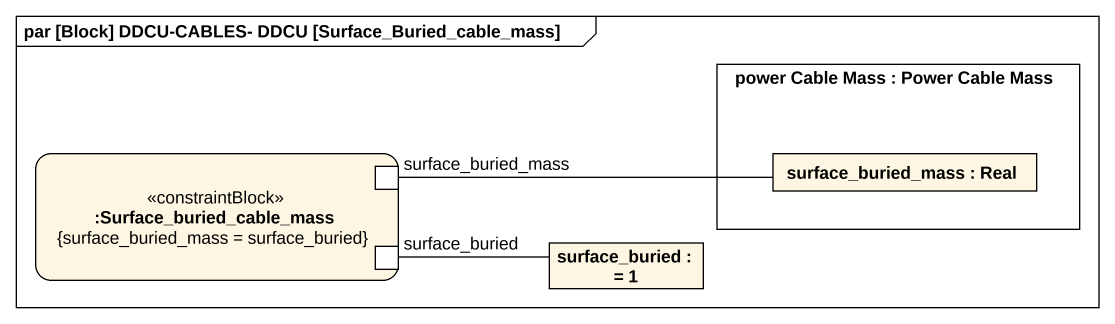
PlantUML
@startuml
mainframe par [Block] DDCU-CABLES- DDCU [Surface_Buried_cable_mass]
rectangle "power Cable Mass : Power Cable Mass" as power_Cable_Mass {
  rectangle "surface_buried_mass : Real" as surface_buried_mass
}
rectangle ":Surface_buried_cable_mass\n{surface_buried_mass = surface_buried}" as Surface_buried_cable_mass <<constraintBlock>> {
  port "surface_buried_mass" as surface_buried_mass_2
  port surface_buried
}
rectangle "surface_buried :  = 1" as surface_buried_2
surface_buried_mass_2 -right- surface_buried_mass
surface_buried -right- surface_buried_2
@enduml
